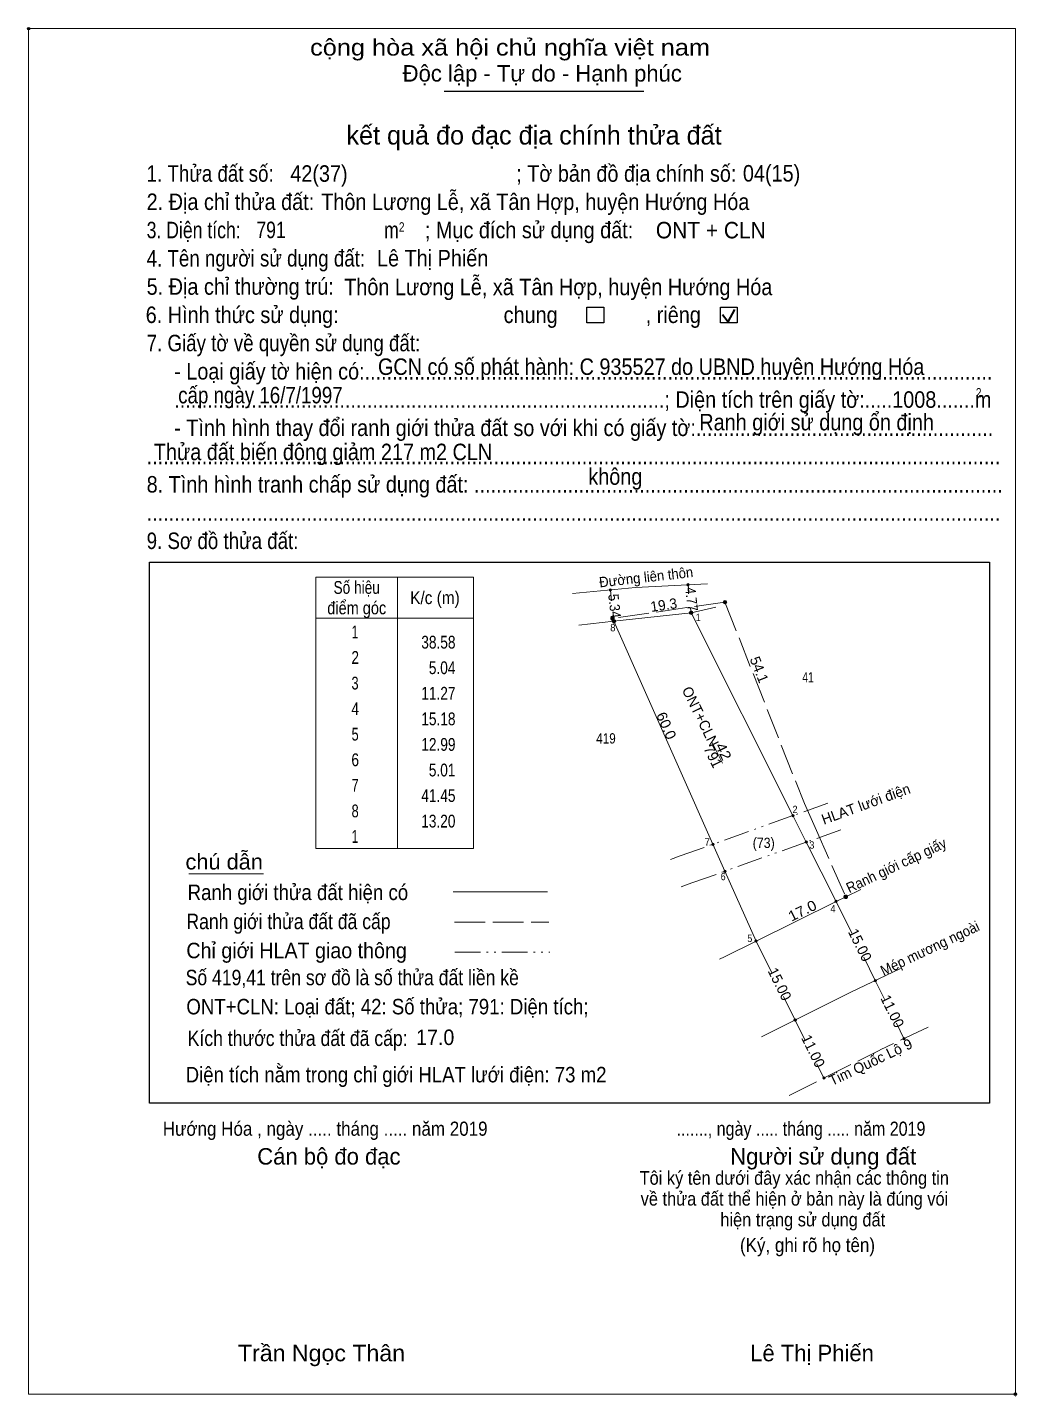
# Model space of a CAD drawing. Header units: metres. Extents: x 554069 to 554976, y 1840501 to 1840949.
# Drawn here: x 554068.9 to 554237.1, y 1840714.6 to 1840947.2 of the extents above; entities that cross this region are included whole.
import ezdxf
from ezdxf.enums import TextEntityAlignment as Align

# ---------------------------------------------------------------- set-up
doc = ezdxf.new("R2010")
doc.units = ezdxf.units.M
doc.header["$LTSCALE"] = 0.87
doc.header["$PDMODE"] = 32
doc.header["$PDSIZE"] = 0.435
for name, pattern in [('DASH_DOUBLE_DOT', [9.2, 5, -1.2, 0.3, -1.2, 0.3, -1.2]), ('LONG_DASHED', [7.5, 6, -1.5]), ('MEDIUM_DASHED', [4.5, 3, -1.5])]:
    doc.linetypes.add(name, pattern=pattern)
for name, color, linetype, lineweight in [('1', 7, 'MEDIUM_DASHED', 13), ('10', 7, 'Continuous', 13), ('17', 7, 'Continuous', 13), ('22', 7, 'LONG_DASHED', 13), ('23', 7, 'Continuous', 13), ('32', 7, 'Continuous', 13), ('6', 7, 'Continuous', 13), ('63', 7, 'Continuous', 13), ('7', 7, 'Continuous', 25)]:
    doc.layers.add(name, color=color, linetype=linetype, lineweight=lineweight)

msp = doc.modelspace()

# ---------------------------------------------------------------- hatches: boundary and pattern name
at = {"layer": '32'}
for points in [[(554187.77, 1840849.53, 1), (554187.17, 1840849.53, 1)], [(554168.67, 1840846.78, 1), (554168.07, 1840846.78, 1)], [(554168.9, 1840846.28, 1), (554168.3, 1840846.28, 1)], [(554182.02, 1840847.74, 1), (554181.42, 1840847.74, 1)], [(554208.31, 1840799.48, 1), (554207.71, 1840799.48, 1)]]:
    msp.add_hatch(color=256, dxfattribs=at).paths.add_polyline_path(points)
at = {"layer": '63'}
for points in [[(554168.21, 1840851.59, 1), (554167.81, 1840851.59, 1)], [(554181.4, 1840852.48, 1), (554181, 1840852.48, 1)], [(554181.92, 1840847.74, 1), (554181.52, 1840847.74, 1)], [(554168.8, 1840846.28, 1), (554168.4, 1840846.28, 1)], [(554199.24, 1840813.27, 1), (554198.84, 1840813.27, 1)], [(554185.64, 1840808.41, 1), (554185.24, 1840808.41, 1)], [(554201.5, 1840808.77, 1), (554201.1, 1840808.77, 1)], [(554187.68, 1840803.83, 1), (554187.28, 1840803.83, 1)], [(554206.56, 1840798.7, 1), (554206.16, 1840798.7, 1)], [(554192.96, 1840791.96, 1), (554192.56, 1840791.96, 1)], [(554213.22, 1840785.25, 1), (554212.82, 1840785.25, 1)], [(554199.61, 1840778.54, 1), (554199.21, 1840778.54, 1)], [(554218.1, 1840775.4, 1), (554217.7, 1840775.4, 1)], [(554204.49, 1840768.69, 1), (554204.09, 1840768.69, 1)]]:
    msp.add_hatch(color=256, dxfattribs=at).paths.add_polyline_path(points)

# ---------------------------------------------------------------- linework, layer by layer
at = {"layer": '10'}
for p, q in [((554161.57, 1840850.98), (554172.28, 1840852)), ((554172.28, 1840852), (554184.49, 1840852.66)), ((554172.28, 1840852), (554184.49, 1840852.66)), ((554181.72, 1840847.74), (554185.94, 1840848.66)), ((554181.72, 1840847.74), (554199.04, 1840813.27)), ((554199.04, 1840813.27), (554201.3, 1840808.77)), ((554185.44, 1840808.41), (554187.48, 1840803.83)), ((554201.3, 1840808.77), (554206.36, 1840798.7)), ((554186.55, 1840788.87), (554187.38, 1840789.29)), ((554217.3, 1840787.29), (554208.85, 1840783.28)), ((554193.67, 1840775.67), (554208.85, 1840783.28))]:
    msp.add_line(p, q, dxfattribs=at)
at = {"layer": '10', "linetype": 'DASH_DOUBLE_DOT'}
for p, q in [((554204.96, 1840815.39), (554199.04, 1840813.27)), ((554199.04, 1840813.27), (554185.44, 1840808.41)), ((554179.85, 1840806.42), (554185.44, 1840808.41)), ((554179.85, 1840806.42), (554178.2, 1840805.83)), ((554181.87, 1840801.83), (554187.48, 1840803.83)), ((554181.87, 1840801.83), (554180.05, 1840801.18))]:
    msp.add_line(p, q, dxfattribs=at)
at = {"layer": '10', "linetype": 'LONG_DASHED'}
msp.add_line((554200.97, 1840815.33), (554203.01, 1840810.75), dxfattribs=at)
at = {"layer": '10', "linetype": 'DASH_DOUBLE_DOT'}
msp.add_lwpolyline([(554207.18, 1840810.87), (554201.3, 1840808.77), (554187.48, 1840803.83)], dxfattribs=at)
at = {"layer": '10'}
msp.add_lwpolyline([(554210.55, 1840800.69), (554208.01, 1840799.48), (554206.36, 1840798.7)], dxfattribs=at)
at = {"layer": '17'}
msp.add_line((554096.33, 1840803.4), (554109.03, 1840803.4), dxfattribs=at)
at = {"layer": '22'}
for p, q in [((554222.03, 1840777.35), (554213.87, 1840773.49)), ((554198.38, 1840765.73), (554213.78, 1840773.44))]:
    msp.add_line(p, q, dxfattribs=at)
at = {"layer": '23'}
msp.add_line((554172.28, 1840852), (554184.49, 1840852.66), dxfattribs=at)
msp.add_line((554172.28, 1840852), (554184.49, 1840852.66), dxfattribs=at)
at = {"layer": '32'}
for p, q in [((554131.81, 1840853.76), (554131.81, 1840807.71)), ((554168.6, 1840846.28), (554181.72, 1840847.74)), ((554162.64, 1840845.61), (554168.6, 1840846.28)), ((554168.6, 1840846.28), (554185.44, 1840808.41)), ((554187.48, 1840803.83), (554192.76, 1840791.96))]:
    msp.add_line(p, q, dxfattribs=at)
at = {"layer": '32', "linetype": 'LONG_DASHED'}
for p, q in [((554187.47, 1840849.53), (554200.97, 1840815.32)), ((554168.37, 1840846.78), (554168.6, 1840846.28)), ((554203.01, 1840810.74), (554208.01, 1840799.48))]:
    msp.add_line(p, q, dxfattribs=at)
at = {"layer": '32'}
msp.add_lwpolyline([(554187.38, 1840789.29), (554192.76, 1840791.96), (554206.36, 1840798.7)], dxfattribs=at)
for centre in [(554187.47, 1840849.53), (554168.6, 1840846.28), (554181.72, 1840847.74)]:
    msp.add_circle(centre, 0.3, dxfattribs=at)
at = {"layer": '32', "linetype": 'LONG_DASHED'}
for centre in [(554168.37, 1840846.78), (554208.01, 1840799.48)]:
    msp.add_circle(centre, 0.3, dxfattribs=at)
at = {"layer": '6'}
msp.add_line((554141.25, 1840800.34), (554157.29, 1840800.34), dxfattribs=at)
at = {"layer": '6', "linetype": 'LONG_DASHED'}
msp.add_line((554141.5, 1840795.19), (554157.53, 1840795.19), dxfattribs=at)
at = {"layer": '63'}
for p, q in [((554168.01, 1840851.59), (554168.21, 1840849.75)), ((554181.2, 1840852.48), (554181.32, 1840851.35)), ((554168.45, 1840847.63), (554168.6, 1840846.28)), ((554181.63, 1840848.53), (554181.72, 1840847.74)), ((554185.32, 1840825.71), (554187.05, 1840822.18)), ((554209.03, 1840793.31), (554206.36, 1840798.7)), ((554195.44, 1840786.54), (554192.76, 1840791.96)), ((554213.02, 1840785.25), (554211.06, 1840789.21)), ((554214.65, 1840781.95), (554213.02, 1840785.25)), ((554199.41, 1840778.54), (554197.43, 1840782.52)), ((554201.07, 1840775.18), (554199.41, 1840778.54)), ((554217.9, 1840775.4), (554216.61, 1840778.01)), ((554204.29, 1840768.69), (554203.09, 1840771.11))]:
    msp.add_line(p, q, dxfattribs=at)
at = {"layer": '63', "linetype": 'LONG_DASHED'}
msp.add_line((554187.47, 1840849.53), (554168.37, 1840846.78), dxfattribs=at)
at = {"layer": '63', "linetype": 'DASH_DOUBLE_DOT'}
msp.add_line((554141.55, 1840790.08), (554157.7, 1840790.08), dxfattribs=at)
at = {"layer": '63'}
for points in [[(554131.81, 1840807.71), (554117.92, 1840807.71), (554117.92, 1840853.76), (554131.81, 1840853.76)], [(554131.81, 1840853.76), (554144.71, 1840853.76), (554144.71, 1840807.71), (554131.81, 1840807.71)], [(554117.92, 1840846.81), (554131.81, 1840846.81), (554144.71, 1840846.81)]]:
    msp.add_lwpolyline(points, dxfattribs=at)
for centre in [(554168.01, 1840851.59), (554181.2, 1840852.48), (554181.72, 1840847.74), (554168.6, 1840846.28), (554199.04, 1840813.27), (554185.44, 1840808.41), (554201.3, 1840808.77), (554187.48, 1840803.83), (554206.36, 1840798.7), (554192.76, 1840791.96), (554213.02, 1840785.25), (554199.41, 1840778.54), (554217.9, 1840775.4), (554204.29, 1840768.69)]:
    msp.add_circle(centre, 0.2, dxfattribs=at)
at = {"layer": '7'}
for p, q in [((554139.75, 1840936.33), (554173.67, 1840936.33)), ((554089.67, 1840856.33), (554232.47, 1840856.33)), ((554232.47, 1840856.33), (554232.47, 1840764.41))]:
    msp.add_line(p, q, dxfattribs=at)
at = {"layer": '7', "lineweight": 35}
for p, q in [((554187.06, 1840898.42), (554188.02, 1840897.18)), ((554188.02, 1840897.18), (554189.18, 1840899.25))]:
    msp.add_line(p, q, dxfattribs=at)
at = {"layer": '7', "lineweight": 13}
msp.add_lwpolyline([(554069.11, 1840946.97), (554236.84, 1840946.97), (554236.84, 1840714.97), (554069.11, 1840714.97)], close=True, dxfattribs=at)
at = {"layer": '7'}
for points in [[(554164.02, 1840899.66), (554166.91, 1840899.66), (554166.91, 1840896.97), (554164.02, 1840896.97)], [(554186.69, 1840899.66), (554189.57, 1840899.66), (554189.57, 1840896.97), (554186.69, 1840896.97)]]:
    msp.add_lwpolyline(points, close=True, dxfattribs=at)
msp.add_lwpolyline([(554232.47, 1840764.41), (554089.67, 1840764.41), (554089.67, 1840856.33)], dxfattribs=at)
for p in [(554069.11, 1840946.97), (554236.84, 1840714.97)]:
    msp.add_point(p, dxfattribs=at)

# ---------------------------------------------------------------- texts
at = {"layer": '1'}
for s, width, p in [('41', 0.75, (554201.595, 1840835.89)), ('419', 0.85, (554167.25, 1840825.52)), ('(73)', 0.9, (554194.065, 1840807.77))]:
    msp.add_text(s, height=1.75, dxfattribs=dict(at, width=width)).set_placement(p, align=Align.CENTER)
for s, p in [('ONT+CLN', (554182.5203, 1840829.7248)), ('791', (554184.6488, 1840822.9348))]:
    msp.add_text(s, height=1.75, rotation=296.088, dxfattribs=at).set_placement(p, align=Align.CENTER)
at = {"layer": '1', "width": 1.15}
msp.add_text('42', height=1.75, rotation=296.088, dxfattribs=at).set_placement((554186.4434, 1840823.7948), align=Align.CENTER)
at = {"layer": '1'}
for s, height, width, p in [('Hướng Hóa , ngày ..... tháng ..... năm 2019', 2.4, 0.9, (554091.91, 1840758.88)), ('Trần Ngọc Thân', 2.8, 1.05, (554104.69, 1840720.56))]:
    msp.add_text(s, height=height, dxfattribs=dict(at, width=width)).set_placement(p)
msp.add_text('Lê Thị Phiến', height=2.8, dxfattribs=at).set_placement((554191.77, 1840720.56))
at = {"layer": '32'}
for s, rotation, p in [('19.3', 8.193, (554177.1953, 1840848.1876)), ('54.1', 291.535, (554192.4891, 1840837.7562))]:
    msp.add_text(s, height=1.75, rotation=rotation, dxfattribs=at).set_placement(p, align=Align.CENTER)
for s, rotation, width, p in [('60.0', 293.974, 1.05, (554176.7103, 1840828.1905)), ('17.0', 26.362, 1.1, (554201.0215, 1840796.3354))]:
    msp.add_text(s, height=1.75, rotation=rotation, dxfattribs=dict(at, width=width)).set_placement(p, align=Align.CENTER)
at = {"layer": '32', "width": 0.95}
msp.add_text('17.0', height=2.625, dxfattribs=at).set_placement((554138.225, 1840774.3), align=Align.CENTER)
at = {"layer": '6'}
for s, height, width, p in [('ONT + CLN', 2.8, 0.95, (554175.73, 1840911.34)), ('Lê Thị Phiến', 2.8, 0.9, (554128.33, 1840906.58)), ('chú dẫn', 2.633, 1.05, (554095.77, 1840804.12)), ('Ranh giới thửa đất hiện có ', 2.633, 0.9, (554096.13, 1840798.92)), ('Ranh giới thửa đất đã cấp', 2.63, 0.85, (554095.93, 1840793.98)), ('Chỉ giới HLAT giao thông', 2.63, 0.95, (554095.92, 1840789.04)), ('Số 419,41 trên sơ đồ là số thửa đất liền kề', 2.63, 0.85, (554095.8, 1840784.45)), ('ONT+CLN: Loại đất; 42: Số thửa; 791: Diện tích;', 2.63, 0.9, (554095.92, 1840779.5)), ('Kích thước thửa đất đã cấp:', 2.63, 0.85, (554096.15, 1840774.13)), ('Diện tích nằm trong chỉ giới HLAT lưới điện: 73 m2', 2.63, 0.9, (554095.8, 1840767.95))]:
    msp.add_text(s, height=height, dxfattribs=dict(at, width=width)).set_placement(p)
at = {"layer": '63'}
for s, rotation, width, p in [('Đường liên thôn', 6.35, 0.95, (554174.1682, 1840852.9233)), ('4.77', 276.261, 0.9, (554180.9321, 1840849.9354)), ('5.34', 276.34, 0.9, (554167.8482, 1840848.7866)), ('Ranh giới cấp giấy', 25.404, 0.95, (554216.9697, 1840804.0309)), ('Mép mương ngoài', 25.404, 0.95, (554222.6847, 1840789.9288))]:
    msp.add_text(s, height=1.75, rotation=rotation, dxfattribs=dict(at, width=width)).set_placement(p, align=Align.CENTER)
for s, width, p in [('Số hiệu', 0.8, (554124.875, 1840850.95)), ('K/c (m)', 0.9, (554138.18, 1840849.21)), ('điểm góc', 0.85, (554124.88, 1840847.47)), (' 1', 0.7, (554124.29, 1840843.39)), (' 2', 0.8, (554124.3, 1840839.05)), (' 3', 0.75, (554124.29, 1840834.7)), (' 4', 0.8, (554124.295, 1840830.36)), (' 5', 0.75, (554124.305, 1840826.02)), (' 6', 0.8, (554124.3, 1840821.67)), (' 7', 0.75, (554124.305, 1840817.33)), (' 8', 0.75, (554124.305, 1840812.98)), (' 1', 0.7, (554124.29, 1840808.64))]:
    msp.add_text(s, height=2.172, dxfattribs=dict(at, width=width)).set_placement(p, align=Align.CENTER)
for s, height, width, p in [(' 1', 1.25, 0.9, (554183.36, 1840846.33)), (' 8', 1.25, 0.95, (554168.86, 1840844.59)), ('38.58', 2.172, 0.8, (554141.67, 1840841.65)), ('5.04', 2.172, 0.8, (554141.66, 1840837.31)), ('11.27', 2.172, 0.8, (554141.67, 1840832.97)), ('15.18', 2.172, 0.8, (554141.67, 1840828.62)), ('12.99', 2.172, 0.8, (554141.67, 1840824.28)), ('5.01', 2.172, 0.8, (554141.66, 1840819.93)), ('41.45', 2.172, 0.8, (554141.67, 1840815.59)), (' 2', 1.25, 0.9, (554199.81, 1840813.69)), ('13.20', 2.172, 0.8, (554141.66, 1840811.25)), (' 7', 1.25, 0.95, (554184.91, 1840808.18)), (' 3', 1.25, 0.95, (554202.68, 1840807.65)), (' 6', 1.25, 0.9, (554187.59, 1840802.3)), (' 4', 1.25, 0.95, (554206.29, 1840796.85)), (' 5', 1.25, 0.9, (554192.12, 1840791.79))]:
    msp.add_text(s, height=height, dxfattribs=dict(at, width=width)).set_placement(p, align=Align.RIGHT)
for s, rotation, p in [('HLAT lưới điện', 20.023, (554211.7304, 1840814.4203)), ('15.00', 296.343, (554209.6505, 1840790.9033)), ('15.00', 296.36, (554196.0013, 1840784.2635)), ('11.00', 296.355, (554215.1511, 1840779.6534)), ('11.00', 296.355, (554201.6911, 1840772.8834)), ('Tim Quốc Lộ 9', 25.404, (554212.6047, 1840770.6042))]:
    msp.add_text(s, height=1.75, rotation=rotation, dxfattribs=at).set_placement(p, align=Align.CENTER)
at = {"layer": '7'}
for s, height, width, p in [('cộng hòa xã hội chủ nghĩa việt nam', 2.8, 1.15, (554116.95, 1840942.4)), ('1. Thửa đất số:', 2.8, 0.85, (554089.17, 1840920.96)), ('42(37)', 2.8, 0.9, (554113.59, 1840920.96)), ('; Tờ bản đồ địa chính số:', 2.8, 0.9, (554151.99, 1840920.96)), ('04(15)', 2.8, 0.9, (554190.53, 1840921)), ('2. Địa chỉ thửa đất:', 2.8, 0.9, (554089.17, 1840916.16)), ('Thôn Lương Lễ, xã Tân Hợp, huyện Hướng Hóa', 2.8, 0.9, (554118.85, 1840916.16)), ('3. Diện tích:', 2.8, 0.8, (554089.17, 1840911.36)), ('791', 2.8, 0.8, (554107.81, 1840911.38)), ('2', 1.6, 0.8, (554132.05, 1840912.48)), ('; Mục đích sử dụng đất:', 2.8, 0.9, (554136.47, 1840911.36)), ('m', 2.8, 0.8, (554129.53, 1840911.36)), ('4. Tên người sử dụng đất:', 2.8, 0.85, (554089.17, 1840906.56)), ('5. Địa chỉ thường trú:', 2.8, 0.9, (554089.17, 1840901.76)), ('Thôn Lương Lễ, xã Tân Hợp, huyện Hướng Hóa', 2.8, 0.9, (554122.76, 1840901.69)), ('6. Hình thức sử dụng:', 2.8, 0.9, (554089.01, 1840896.96)), ('chung                , riêng', 2.8, 0.9, (554149.85, 1840896.96)), ('7. Giấy tờ về quyền sử dụng đất:', 2.8, 0.85, (554089.17, 1840892.16)), ('GCN có số phát hành: C 935527 do UBND huyện Hướng Hóa', 2.8, 0.9, (554128.49, 1840888.14)), ('     - Loại giấy tờ hiện có:..................................................................................................................', 2.8, 0.9, (554089.17, 1840887.36)), ('cấp ngày 16/7/1997', 2.8, 0.85, (554094.53, 1840883.31)), ('     .........................................................................................; Diện tích trên giấy tờ:.....1008.......m', 2.8, 0.9, (554089.17, 1840882.56)), ('2', 1.6, 0.8, (554230.13, 1840884.32)), ('Ranh giới sử dụng ổn định', 2.8, 0.9, (554183.12, 1840878.72)), ('     - Tình hình thay đổi ranh giới thửa đất so với khi có giấy tờ:......................................................', 2.8, 0.9, (554089.17, 1840877.76)), ('Thửa đất biến động giảm 217 m2 CLN', 2.8, 0.9, (554090.39, 1840873.66)), ('...........................................................................................................................................................', 2.8, 0.9, (554089.17, 1840872.96)), ('không', 2.8, 0.9, (554164.25, 1840869.48)), ('8. Tình hình tranh chấp sử dụng đất: ................................................................................................', 2.8, 0.9, (554089.17, 1840868.16)), ('...........................................................................................................................................................', 2.8, 0.9, (554089.17, 1840863.36)), ('9. Sơ đồ thửa đất:', 2.8, 0.85, (554089.17, 1840858.56)), ('......., ngày ..... tháng ..... năm 2019', 2.4, 0.85, (554179.25, 1840758.88)), ('(Ký, ghi rõ họ tên)', 2.4, 0.9, (554190.03, 1840739.12))]:
    msp.add_text(s, height=height, dxfattribs=dict(at, width=width)).set_placement(p)
for s, p in [('Độc lập - Tự do - Hạnh phúc', (554132.69, 1840937.98)), ('Cán bộ đo đạc', (554107.97, 1840753.98)), ('Người sử dụng đất', (554188.37, 1840753.98))]:
    msp.add_text(s, height=2.8, dxfattribs=at).set_placement(p)
for s, height, p in [('kết quả đo đạc địa chính thửa đất', 3.2, (554155.02, 1840927.28)), ('.', 0.8002, (554236.8373, 1840714.56))]:
    msp.add_text(s, height=height, dxfattribs=at).set_placement(p, align=Align.CENTER)
at = {"layer": '7', "width": 0.9}
for s, p in [('Tôi ký tên dưới đây xác nhận các thông tin', (554199.26, 1840750.56)), ('về thửa đất thể hiện ở bản này là đúng vói', (554199.29, 1840747.02)), ('hiện trạng sử dụng đất', (554200.7, 1840743.48))]:
    msp.add_text(s, height=2.313, dxfattribs=at).set_placement(p, align=Align.CENTER)

doc.saveas('drawing.dxf')
